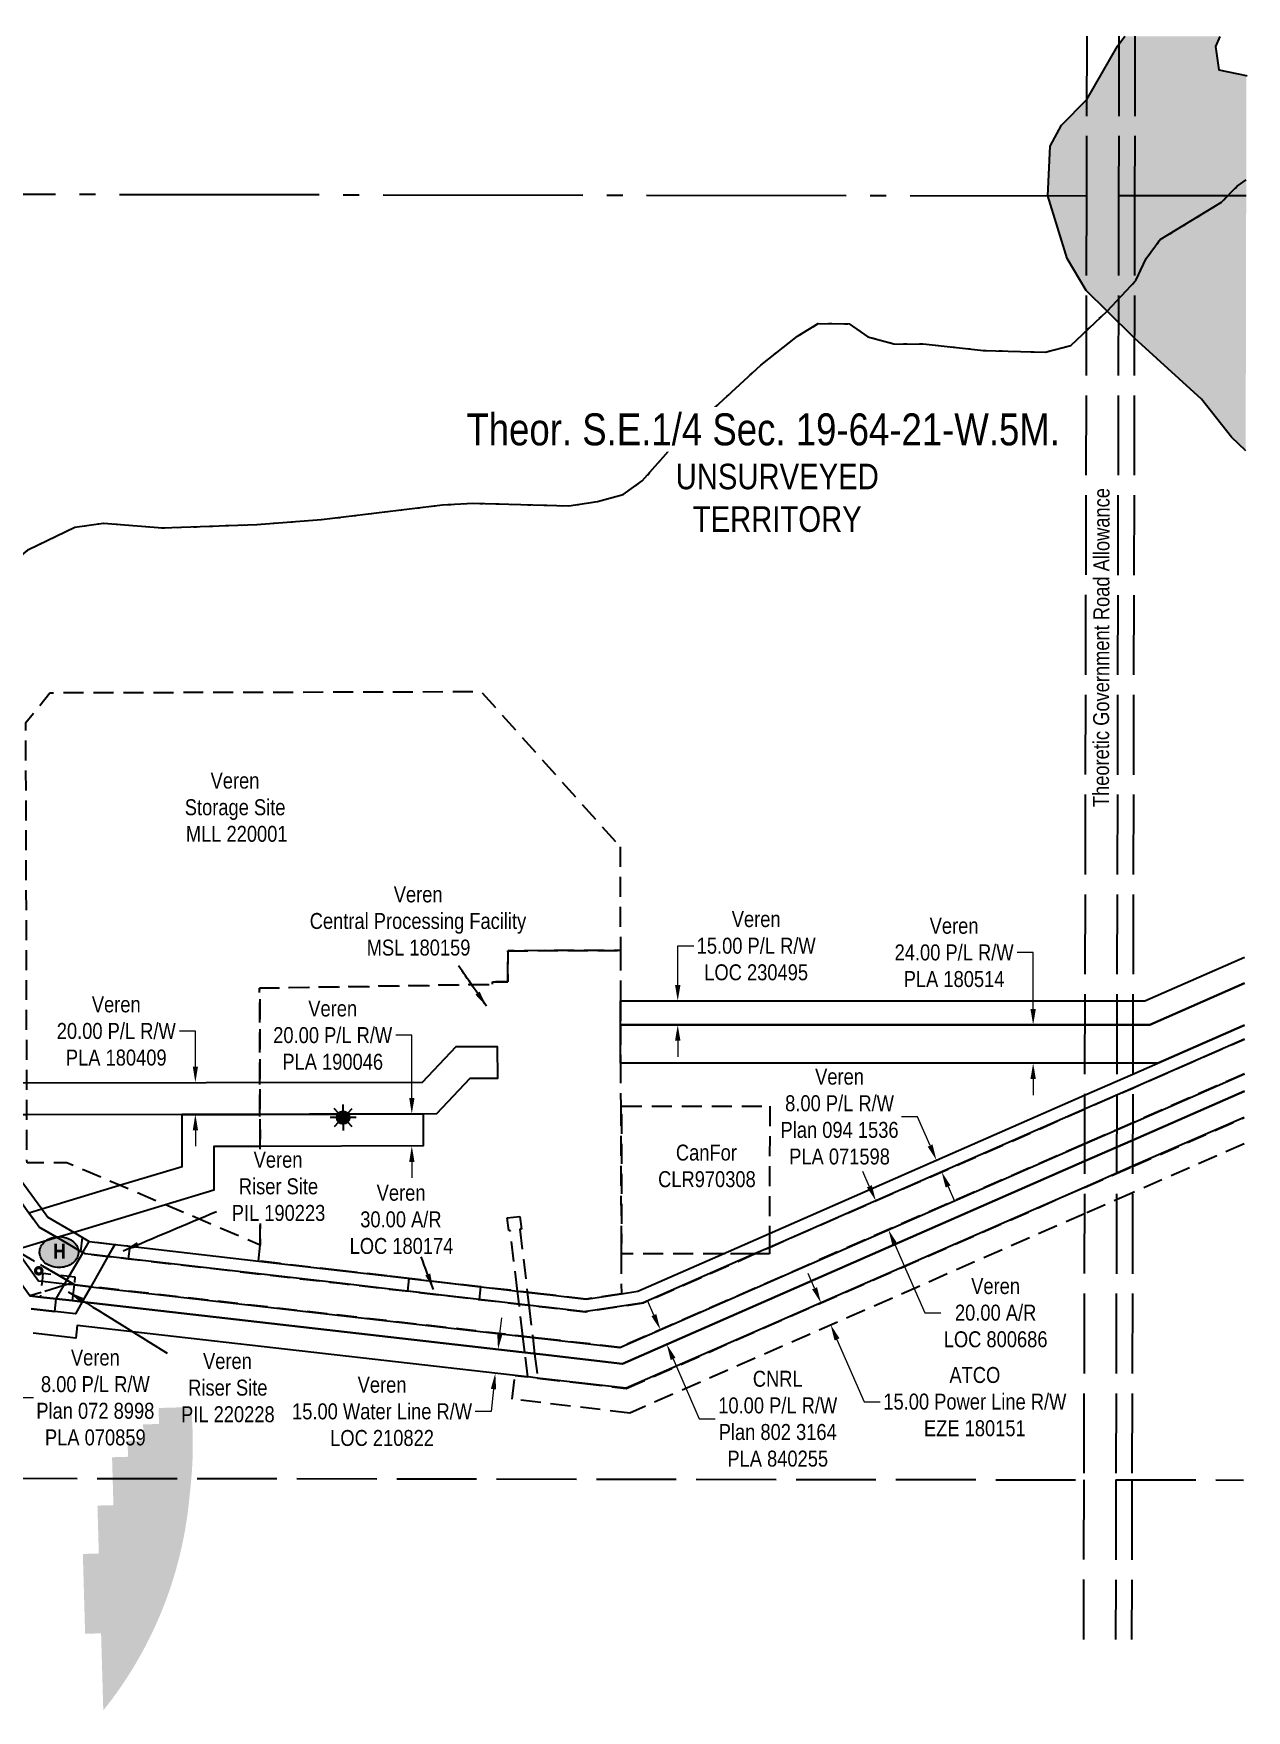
# Model space of a CAD drawing. Extents: x 454172 to 490274, y 6043290 to 6049925.
# Drawn here: x 489514 to 490274, y 6044056 to 6045106 of the extents above; entities that cross this region are included whole.
import ezdxf
from ezdxf.enums import TextEntityAlignment as Align

# ---------------------------------------------------------------- set-up
doc = ezdxf.new("R2010")
doc.units = 0
doc.header["$LTSCALE"] = 5
doc.header["$PDMODE"] = 35
doc.header["$PDSIZE"] = 5
for name, pattern in [('foc-ACCESSROAD', [3.75, 2.5, -1.25]), ('foc-FLOWLINE', [3.75, 2.5, -1.25]), ('foc-QUARTERLINE', [33, 25, -3, 2, -3]), ('foc-UNSURVEYED', [12.5, 10, -2.5]), ('foc-WHEELTRACKS', [2, 0.4, -1.6]), ('PHANTOM', [63.5, 31.75, -6.35, 6.35, -6.35, 6.35, -6.35])]:
    doc.linetypes.add(name, pattern=pattern)
doc.layers.get('Defpoints').update_dxf_attribs({"color": 9})
for name, color, linetype in [('C-AR', 13, 'foc-ACCESSROAD'), ('C-RW', 13, 'Continuous'), ('C-SYMBOL', 7, 'Continuous'), ('C-WS', 13, 'foc-ACCESSROAD'), ('C-WS-S', 13, 'Continuous'), ('CG-NOTES', 7, 'Continuous'), ('F-EZE', 190, 'foc-FLOWLINE'), ('F-RW', 190, 'Continuous'), ('F-WS', 190, 'foc-ACCESSROAD'), ('L-QSEC', 8, 'foc-QUARTERLINE'), ('L-ROAD-T', 7, 'Continuous'), ('L-UNS-T', 3, 'Continuous'), ('L-USEC', 7, 'foc-UNSURVEYED'), ('T-WATER', 160, 'Continuous'), ('T-WATER-H', 133, 'Continuous'), ('T-WATER-P3', 160, 'foc-WHEELTRACKS'), ('WETLAND - SWAMP - H', 8, 'PHANTOM')]:
    doc.layers.add(name, color=color, linetype=linetype)
for name, color, linetype, lineweight in [('C-AR-T', 13, 'Continuous', 9), ('C-RW-T', 13, 'Continuous', 9), ('C-WS-T', 13, 'Continuous', 9), ('F-EZE-T', 190, 'Continuous', 9), ('F-RW-T', 190, 'Continuous', 9), ('F-WS-T', 190, 'Continuous', 9)]:
    doc.layers.add(name, color=color, linetype=linetype, lineweight=lineweight)
doc.styles.add('175L', font='ARIALN.TTF', dxfattribs={"height": 20})
doc.styles.add('80CG', font='ARIALN.TTF', dxfattribs={"height": 10})
doc.styles.add('80L', font='ARIALN.TTF', dxfattribs={"height": 10})
doc.styles.add('BOLD', font='ARIALNB.TTF')
doc.styles.add('foc-LtypeFont', font='ARIALN.TTF', dxfattribs={"height": 7.35})
doc.linetypes.add('foc-TOPO-flowdirection-NOLINE', pattern='A,0,[">",foc-LtypeFont,S=0.3,R=0,X=0,Y=-0.945],-20,[">",foc-LtypeFont,S=0.3,R=0,X=0,Y=-0.945],0', length=20)
doc.dimstyles.new('Compass 5 000', dxfattribs={"dimscale": 5, "dimtxt": 9, "dimasz": 2, "dimexe": 0.2, "dimexo": 0.0625, "dimgap": 0.5, "dimtad": 0, "dimtih": 1, "dimtoh": 1, "dimzin": 0, "dimdsep": 46, "dimtxsty": '80CG', "dimcen": 0.1, "dimse1": 1, "dimse2": 1, "dimclrd": 256, "dimclrt": 256, "dimaunit": 1, "dimadec": 4, "dimazin": 0, "dimtfac": 0.06, "dimtofl": 0, "dimtmove": 0, "dimatfit": 1, "dimfxl": 0.2, "dimtolj": 1, "dimtzin": 0, "dimlwd": -1, "dimarcsym": 0})

# ---------------------------------------------------------------- blocks, each defined once
blk = doc.blocks.new('*D210')
at = {"layer": 'C-RW-T', "transparency": 16777216}
for p, q in [((489917.5, 6044510.4), (489917.5, 6044534.9)), ((489917.5, 6044534.9), (489927.5, 6044534.9)), ((489917.5, 6044475.4), (489917.5, 6044465.4))]:
    blk.add_line(p, q, dxfattribs=at)
for points in [[(489915.8, 6044510.4), (489919.2, 6044510.4), (489917.5, 6044500.4)], [(489915.8, 6044475.4), (489919.2, 6044475.4), (489917.5, 6044485.4)]]:
    blk.add_solid(points, dxfattribs=at)
at = {"layer": 'Defpoints', "color": 0, "transparency": 16777216}
for p in [(489917.5, 6044500.4), (489927.9, 6044500.4), (489927.9, 6044485.4)]:
    blk.add_point(p, dxfattribs=at)
at = {"layer": 'C-RW-T', "transparency": 16777216, "insert": (489966.6, 6044534.9), "char_height": 10, "attachment_point": 5, "style": '80CG'}
blk.add_mtext('\\A1;Veren\\P15.00 P/L R/W\\PLOC 230495', dxfattribs=at)
blk = doc.blocks.new('*D212')
at = {"layer": 'C-RW-T', "transparency": 16777216}
for p, q in [((489751, 6044478.9), (489741, 6044478.9)), ((489751, 6044439.6), (489751, 6044478.9)), ((489751, 6044399.6), (489751, 6044389.6))]:
    blk.add_line(p, q, dxfattribs=at)
for points in [[(489752.7, 6044439.6), (489749.4, 6044439.6), (489751, 6044429.6)], [(489752.7, 6044399.6), (489749.4, 6044399.6), (489751, 6044409.6)]]:
    blk.add_solid(points, dxfattribs=at)
at = {"layer": 'Defpoints', "color": 0, "transparency": 16777216}
for p in [(489725.7, 6044429.6), (489751, 6044429.6), (489725.7, 6044409.6)]:
    blk.add_point(p, dxfattribs=at)
at = {"layer": 'C-RW-T', "transparency": 16777216, "insert": (489701.5, 6044478.9), "char_height": 10, "attachment_point": 5, "style": '80CG'}
blk.add_mtext('\\A1;Veren\\P20.00 P/L R/W^JPLA 190046', dxfattribs=at)
blk = doc.blocks.new('*D213')
at = {"layer": 'C-RW-T', "transparency": 16777216}
for p, q in [((489615.5, 6044481.5), (489605.5, 6044481.5)), ((489615.5, 6044459.3), (489615.5, 6044481.5)), ((489615.5, 6044419.4), (489615.5, 6044409.4))]:
    blk.add_line(p, q, dxfattribs=at)
for points in [[(489617.2, 6044459.3), (489613.9, 6044459.3), (489615.5, 6044449.3)], [(489617.2, 6044419.4), (489613.9, 6044419.4), (489615.5, 6044429.4)]]:
    blk.add_solid(points, dxfattribs=at)
at = {"layer": 'Defpoints', "color": 0, "transparency": 16777216}
for p in [(489562.8, 6044449.3), (489615.5, 6044449.3), (489562.8, 6044429.4)]:
    blk.add_point(p, dxfattribs=at)
at = {"layer": 'C-RW-T', "transparency": 16777216, "insert": (489566, 6044481.5), "char_height": 10, "attachment_point": 5, "style": '80CG'}
blk.add_mtext('\\A1;Veren\\P20.00 P/L R/W^JPLA 180409', dxfattribs=at)
blk = doc.blocks.new('*D233')
at = {"layer": 'C-RW-T', "transparency": 16777216}
for p, q in [((489806.2, 6044292), (489807.3, 6044301.9)), ((489802.2, 6044257.3), (489800.6, 6044243.3)), ((489800.6, 6044243.3), (489790.6, 6044243.3))]:
    blk.add_line(p, q, dxfattribs=at)
for points in [[(489804.5, 6044292.2), (489807.8, 6044291.8), (489805, 6044282.1)], [(489800.5, 6044257.5), (489803.8, 6044257.1), (489803.3, 6044267.2)]]:
    blk.add_solid(points, dxfattribs=at)
at = {"layer": 'Defpoints', "color": 0, "transparency": 16777216}
for p in [(489731.7, 6044290.5), (489730, 6044275.6), (489803.3, 6044267.2)]:
    blk.add_point(p, dxfattribs=at)
at = {"layer": 'C-RW-T', "transparency": 16777216, "insert": (489732.4, 6044243.3), "char_height": 10, "attachment_point": 5, "style": '80CG', "bg_fill": 3, "box_fill_scale": 1.1, "bg_fill_color": 256, "bg_fill_true_color": 13158600, "bg_fill_transparency": 0}
blk.add_mtext('\\A1;Veren\\P15.00 Water Line R/W\\PLOC 210822', dxfattribs=at)
blk = doc.blocks.new('*D235')
at = {"layer": 'C-RW-T', "transparency": 16777216}
for p, q in [((489484.3, 6044317.8), (489481.4, 6044327.4)), ((489492.4, 6044291), (489504.2, 6044252)), ((489504.2, 6044252), (489514.2, 6044252))]:
    blk.add_line(p, q, dxfattribs=at)
for points in [[(489485.9, 6044318.3), (489482.7, 6044317.3), (489487.2, 6044308.2)], [(489494, 6044291.5), (489490.8, 6044290.5), (489489.5, 6044300.6)]]:
    blk.add_solid(points, dxfattribs=at)
at = {"layer": 'Defpoints', "color": 0, "transparency": 16777216}
for p in [(489494.3, 6044310.4), (489489.5, 6044300.6), (489496.7, 6044302.7)]:
    blk.add_point(p, dxfattribs=at)
at = {"layer": 'C-RW-T', "transparency": 16777216, "insert": (489552.9, 6044252), "char_height": 10, "attachment_point": 5, "style": '80CG'}
blk.add_mtext('\\A1;Veren\\P8.00 P/L R/W\\PPlan 072 8998\\PPLA 070859', dxfattribs=at)
blk = doc.blocks.new('*D238')
at = {"layer": 'C-RW-T', "transparency": 16777216}
for p, q in [((490067.6, 6044427.9), (490057.6, 6044427.9)), ((490075.5, 6044409.8), (490067.6, 6044427.9)), ((490086.8, 6044384.2), (490090.8, 6044375))]:
    blk.add_line(p, q, dxfattribs=at)
for points in [[(490077, 6044410.5), (490074, 6044409.1), (490079.5, 6044400.6)], [(490088.3, 6044384.8), (490085.2, 6044383.5), (490082.7, 6044393.3)]]:
    blk.add_solid(points, dxfattribs=at)
at = {"layer": 'Defpoints', "color": 0, "transparency": 16777216}
for p in [(490079.5, 6044400.6), (490071.9, 6044397.3), (490075.1, 6044390)]:
    blk.add_point(p, dxfattribs=at)
at = {"layer": 'C-RW-T', "transparency": 16777216, "insert": (490018.8, 6044427.9), "char_height": 10, "attachment_point": 5, "style": '80CG'}
blk.add_mtext('\\A1;Veren\\P8.00 P/L R/W^JPlan 094 1536\\PPLA 071598', dxfattribs=at)
blk = doc.blocks.new('Route_Letters')
h = blk.add_hatch(color=255)
h.dxf.hatch_style = 1
edge = h.paths.add_edge_path()
edge.add_ellipse((-0.1, 0.5), major_axis=(-12, 0), ratio=0.789318, start_angle=0, end_angle=360)
at = {"color": 5}
blk.add_open_spline([(-12.3, 0.5), (-12.3, -0.3), (-12.2, -1), (-11.7, -2.8), (-11.1, -3.9), (-9.6, -5.8), (-8.5, -6.7), (-6.2, -8), (-4.9, -8.5), (-2.1, -9.2), (-0.7, -9.3), (2.2, -9.1), (3.6, -8.8), (6.3, -7.9), (7.5, -7.2), (9.5, -5.6), (10.4, -4.6), (11.6, -2.5), (12, -1.4), (12.2, 0.9), (12, 2.1), (11.2, 4.3), (10.5, 5.4), (8.8, 7.2), (7.7, 8), (5.3, 9.2), (3.9, 9.7), (1.1, 10.2), (-0.4, 10.2), (-3.2, 9.9), (-4.6, 9.6), (-7.2, 8.5), (-8.3, 7.7), (-10.2, 6), (-11, 5), (-12, 2.9), (-12.3, 1.7), (-12.3, 0.5), (-12.3, 0.5), (-12.3, 0.5)], degree=3, knots=[0, 0, 0, 0, 0.219529, 0.219529, 0.575727, 0.575727, 0.931924, 0.931924, 1.288121, 1.288121, 1.644318, 1.644318, 2.000515, 2.000515, 2.356712, 2.356712, 2.712909, 2.712909, 3.069107, 3.069107, 3.425304, 3.425304, 3.781501, 3.781501, 4.137698, 4.137698, 4.493895, 4.493895, 4.850092, 4.850092, 5.20629, 5.20629, 5.562487, 5.562487, 5.918684, 5.918684, 6.274881, 6.274881, 6.283185, 6.283185, 6.283185, 6.283185], dxfattribs=at)
at = {"color": 14, "style": 'BOLD'}
blk.add_attdef('A', text='', height=9.5, dxfattribs=at).set_placement((0.2, 1), align=Align.MIDDLE)
blk = doc.blocks.new('AA')
at = {"const_width": 4}
blk.add_lwpolyline([(-1, 0, 1), (1, 0, 1)], format="xyb", close=True, dxfattribs=at)
blk.add_circle((0, 0), 2)
blk = doc.blocks.new('*D109')
at = {"layer": 'C-AR-T', "transparency": 16777216}
for p, q in [((490037.4, 6044384.4), (490033.4, 6044393.5)), ((490053.4, 6044347.9), (490072.2, 6044305.1)), ((490072.2, 6044305.1), (490082.2, 6044305.1))]:
    blk.add_line(p, q, dxfattribs=at)
for points in [[(490039, 6044385), (490035.9, 6044383.7), (490041.5, 6044375.2)], [(490054.9, 6044348.6), (490051.9, 6044347.3), (490049.4, 6044357.1)]]:
    blk.add_solid(points, dxfattribs=at)
at = {"layer": 'Defpoints', "color": 0, "transparency": 16777216}
for p in [(490058.8, 6044382.8), (490066.7, 6044364.7), (490049.4, 6044357.1)]:
    blk.add_point(p, dxfattribs=at)
at = {"layer": 'C-AR-T', "transparency": 16777216, "insert": (490116.5, 6044305.1), "char_height": 10, "attachment_point": 5, "style": '80CG'}
blk.add_mtext('\\A1;Veren\\P20.00 A/R\\PLOC 800686', dxfattribs=at)
blk = doc.blocks.new('*D112')
at = {"layer": 'C-RW-T', "transparency": 16777216}
for p, q in [((490140, 6044530.7), (490130, 6044530.7)), ((490140, 6044495.4), (490140, 6044530.7)), ((490140, 6044451.4), (490140, 6044441.4))]:
    blk.add_line(p, q, dxfattribs=at)
for points in [[(490141.7, 6044495.4), (490138.3, 6044495.4), (490140, 6044485.4)], [(490141.7, 6044451.4), (490138.3, 6044451.4), (490140, 6044461.4)]]:
    blk.add_solid(points, dxfattribs=at)
at = {"layer": 'Defpoints', "color": 0, "transparency": 16777216}
for p in [(490104.9, 6044485.4), (490140, 6044485.4), (490104.9, 6044461.4)]:
    blk.add_point(p, dxfattribs=at)
at = {"layer": 'C-RW-T', "transparency": 16777216, "insert": (490090.5, 6044530.7), "char_height": 10, "attachment_point": 5, "style": '80CG'}
blk.add_mtext('\\A1;Veren\\P24.00 P/L R/W\\PPLA 180514', dxfattribs=at)
blk = doc.blocks.new('*D186')
at = {"layer": 'Defpoints', "color": 0, "transparency": 16777216}
for p in [(490009.7, 6044312.4), (490013.2, 6044297.6), (490015.7, 6044298.7)]:
    blk.add_point(p, dxfattribs=at)
at = {"layer": 'F-EZE-T', "transparency": 16777216}
for p, q in [((490003.2, 6044320.5), (489999.2, 6044329.6)), ((490017.2, 6044288.4), (490034.3, 6044249.4)), ((490034.3, 6044249.4), (490044.3, 6044249.4))]:
    blk.add_line(p, q, dxfattribs=at)
for points in [[(490004.7, 6044321.1), (490001.6, 6044319.8), (490007.2, 6044311.3)], [(490018.8, 6044289.1), (490015.7, 6044287.7), (490013.2, 6044297.6)]]:
    blk.add_solid(points, dxfattribs=at)
at = {"layer": 'F-EZE-T', "transparency": 16777216, "insert": (490103.5, 6044249.4), "char_height": 10, "attachment_point": 5, "style": '80CG'}
blk.add_mtext('\\A1;ATCO\\P15.00 Power Line R/W\\PEZE 180151', dxfattribs=at)
blk = doc.blocks.new('*D48')
at = {"layer": 'Defpoints', "color": 0, "transparency": 16777216}
for p in [(489916.3, 6044298.8), (489910.6, 6044285.4), (489920.3, 6044289.6)]:
    blk.add_point(p, dxfattribs=at)
at = {"layer": 'F-RW-T', "transparency": 16777216}
for p, q in [((489902.6, 6044303.7), (489898.6, 6044312.8)), ((489914.6, 6044276.2), (489931, 6044238.7)), ((489931, 6044238.7), (489941, 6044238.7))]:
    blk.add_line(p, q, dxfattribs=at)
for points in [[(489904.1, 6044304.3), (489901, 6044303), (489906.6, 6044294.5)], [(489916.1, 6044276.9), (489913.1, 6044275.5), (489910.6, 6044285.4)]]:
    blk.add_solid(points, dxfattribs=at)
at = {"layer": 'F-RW-T', "transparency": 16777216, "insert": (489980.1, 6044238.7), "char_height": 10, "attachment_point": 5, "style": '80CG'}
blk.add_mtext('\\A1;CNRL\\P10.00 P/L R/W^JPlan 802 3164\\PPLA 840255', dxfattribs=at)
blk = doc.blocks.new('GAS')
h = blk.add_hatch(color=255)
h.dxf.hatch_style = 1
edge = h.paths.add_edge_path()
edge.add_arc((0, 0), 0.9, 0, 360)
for p, q in [((-0.81, 0), (-1.62, 0)), ((-0.57, 0.57), (-1.14, 1.14)), ((0, 0.81), (0, 1.62)), ((0.57, 0.57), (1.14, 1.14)), ((1.62, 0), (0.81, 0)), ((-0.57, -0.57), (-1.14, -1.14)), ((0, -0.81), (0, -1.62)), ((1.14, -1.14), (0.57, -0.57))]:
    blk.add_line(p, q)
blk.add_circle((0, 0), 0.8)

msp = doc.modelspace()

# ---------------------------------------------------------------- hatches: boundary and pattern name
at = {"layer": 'T-WATER-H'}
h = msp.add_hatch(color=256, dxfattribs=at)
h.dxf.hatch_style = 1
h.paths.add_polyline_path([(490273.043, 6044844.829), (490273.531, 6045079.373), (490273.319, 6045079.82), (490256.198, 6045083.403), (490254.2, 6045098.107), (490256.935, 6045104.352), (490197.39, 6045104.535), (490192.841, 6045098.275), (490173.501, 6045064.89), (490157.656, 6045048.89), (490150.712, 6045035.555), (490149.233, 6045004.633), (490161.307, 6044965.391), (490173.254, 6044945.359), (490186.356, 6044932.375), (490203.366, 6044915.445), (490245.472, 6044877.125), (490264.177, 6044853.435)])
at = {"layer": 'WETLAND - SWAMP - H', "transparency": 33554495}
h = msp.add_hatch(color=256, dxfattribs=at)
h.dxf.hatch_style = 1
h.paths.add_polyline_path([(489611.527, 6044186.674), (489612.592, 6044196.948, 0.04924186), (489612.833, 6044246.045), (489592.508, 6044245.467), (489592.793, 6044235.469), (489582.795, 6044235.185), (489583.079, 6044225.187), (489573.082, 6044224.903), (489573.366, 6044214.905), (489563.369, 6044214.621), (489564.222, 6044184.628), (489554.224, 6044184.344), (489555.077, 6044154.351), (489545.08, 6044154.066), (489546.502, 6044104.079), (489556.499, 6044104.363), (489557.874, 6044056.058, 0.14421708)])

# ---------------------------------------------------------------- linework, layer by layer
at = {"layer": 'C-AR', "flags": 128}
msp.add_lwpolyline([(489103.42, 6045106.135), (489099.173, 6045006.125), (489094.528, 6044896.751), (489094.064, 6044885.823), (489098.332, 6044875.806), (489106.668, 6044868.592), (489213.696, 6044775.966), (489367.388, 6044565.102), (489465.945, 6044429.879), (489487.8, 6044399.895), (489511.238, 6044367.739), (489517.765, 6044358.785), (489529.052, 6044352.209), (489543.881, 6044343.571), (489545.131, 6044342.842), (489546.535, 6044342.025), (489560.759, 6044340.376), (489573.535, 6044338.894), (489706.039, 6044323.539), (489735.544, 6044320.12), (489830.688, 6044309.097), (489836.645, 6044308.407), (489859.668, 6044305.74), (489860.243, 6044305.811), (489894.8, 6044311.082), (489895.79, 6044311.302), (489965.616, 6044341.936), (489974.917, 6044346.017), (490172.187, 6044432.573), (490202.374, 6044445.817), (490272.278, 6044476.485)], dxfattribs=at)
at = {"layer": 'C-AR'}
msp.add_lwpolyline([(489794.105, 6044321.35), (489793.184, 6044313.437), (489748.484, 6044318.622), (489749.405, 6044326.541), (489794.105, 6044321.35)], close=True, dxfattribs=at)
at = {"layer": 'C-RW'}
for points in [[(489131.444, 6045106.095), (489127.197, 6045006.086), (489122.775, 6044901.957), (489129.841, 6044885.565), (489234.453, 6044795.057), (489367.495, 6044612.53), (489486.693, 6044448.998), (489757.793, 6044449.578), (489778.779, 6044471.8), (489804.555, 6044471.814), (489804.565, 6044451.828), (489787.398, 6044451.82), (489766.428, 6044429.61), (489607.175, 6044429.208), (489510.024, 6044428.968), (489476.539, 6044428.966), (489367.419, 6044578.676), (489219.635, 6044781.427), (489113.287, 6044873.436), (489102.596, 6044898.237), (489107.177, 6045006.114), (489111.423, 6045106.124)], [(490272.35, 6044511.455), (490213.04, 6044485.416), (490201.408, 6044485.422), (490171.249, 6044485.422), (489881.644, 6044485.422), (489881.675, 6044500.424), (490171.28, 6044500.424), (490201.439, 6044500.424), (490209.931, 6044500.424), (490272.384, 6044527.844)], [(490272.296, 6044485.253), (490270.884, 6044484.633), (490218.07, 6044461.448), (490202.406, 6044461.449), (490172.247, 6044461.449), (489881.714, 6044461.448), (489881.644, 6044485.422), (490172.297, 6044485.417), (490202.456, 6044485.415), (490213.04, 6044485.416), (490272.35, 6044511.455)], [(489497.728, 6044399.896), (489519.373, 6044370.204), (489523.249, 6044364.885), (489539.546, 6044355.39), (489544.893, 6044352.275), (489549.136, 6044349.803), (489565.059, 6044347.948), (489574.458, 6044346.857), (489655.222, 6044337.478), (489706.039, 6044331.575), (489735.544, 6044328.148), (489831.625, 6044316.989), (489837.582, 6044316.297), (489860.127, 6044313.679), (489882.342, 6044317.021), (489892.571, 6044318.56), (489945.893, 6044341.966), (489974.935, 6044354.714), (490172.205, 6044441.315), (490202.392, 6044454.566), (490218.07, 6044461.448), (490270.884, 6044484.633), (490272.296, 6044485.253)], [(490272.278, 6044476.485), (490202.374, 6044445.817), (490172.187, 6044432.573), (489974.917, 6044346.017), (489965.616, 6044341.936), (489895.79, 6044311.302), (489894.8, 6044311.082), (489860.243, 6044305.811), (489859.668, 6044305.74), (489836.645, 6044308.407), (489830.688, 6044309.097), (489735.544, 6044320.12), (489706.039, 6044323.539), (489573.535, 6044338.894), (489560.759, 6044340.376), (489546.535, 6044342.025), (489545.131, 6044342.842), (489543.881, 6044343.571), (489529.052, 6044352.209), (489517.765, 6044358.785), (489511.238, 6044367.739)], [(489512.664, 6044307.554), (489527.462, 6044305.911), (489528.431, 6044313.816), (489538.482, 6044312.681), (489544.618, 6044311.951), (489827.181, 6044279.572), (489833.139, 6044278.889), (489882.83, 6044273.192), (490172.119, 6044399.962), (490202.306, 6044413.19), (490272.21, 6044443.831)], [(489511.239, 6044367.739), (489519.373, 6044370.202), (489568.1, 6044384.961), (489607.175, 6044396.796), (489607.175, 6044429.208), (489655.965, 6044429.331), (489758.189, 6044429.589), (489758.186, 6044409.579), (489656.015, 6044409.297), (489627.165, 6044409.219), (489627.165, 6044381.954), (489596.788, 6044372.744), (489539.546, 6044355.39), (489529.053, 6044352.208), (489503.349, 6044344.416)], [(490272.176, 6044427.449), (490202.272, 6044396.813), (490172.085, 6044383.584), (489885.135, 6044257.826), (489857.541, 6044260.987), (489831.369, 6044263.987), (489825.412, 6044264.669), (489819.51, 6044265.346), (489541.535, 6044297.213), (489540.602, 6044289.271), (489513.956, 6044292.307)], [(489511.918, 6044315.686), (489518.615, 6044314.929), (489528.431, 6044313.816), (489533.201, 6044322.117), (489533.878, 6044323.284), (489535.126, 6044325.453), (489536.596, 6044328.007), (489544.774, 6044342.22), (489545.131, 6044342.842), (489549.136, 6044349.803), (489565.059, 6044347.948), (489560.759, 6044340.376), (489550.007, 6044321.438), (489550.007, 6044321.438), (489544.618, 6044311.951), (489540.379, 6044304.476), (489527.462, 6044305.911), (489512.664, 6044307.554)]]:
    msp.add_lwpolyline(points, dxfattribs=at)
at = {"layer": 'C-WS'}
for points in [[(490272.233, 6044454.778), (490202.329, 6044424.141), (490172.142, 6044410.911), (489881.273, 6044283.419), (489834.317, 6044288.807), (489828.359, 6044289.491), (489550.007, 6044321.438), (489540.058, 6044322.581), (489539.629, 6044322.771), (489538.212, 6044323.655), (489535.126, 6044325.453), (489529.34, 6044328.824), (489503.917, 6044343.636), (489503.349, 6044344.416), (489490.852, 6044361.564), (489367.311, 6044531.1), (489199.589, 6044761.263), (489082.03, 6044863.593), (489073.943, 6044881.924), (489074.416, 6044893.046), (489079.177, 6045006.153), (489083.432, 6045106.164)], [(489503.917, 6044343.636), (489529.34, 6044328.824), (489535.126, 6044325.453), (489538.212, 6044323.655), (489536.177, 6044323.038), (489533.201, 6044322.117), (489518.939, 6044317.812), (489511.918, 6044315.686)]]:
    msp.add_lwpolyline(points, dxfattribs=at)
at = {"layer": 'C-WS', "flags": 128}
for points in [[(489881.442, 6044596.831), (489881.594, 6044532.002), (489811.133, 6044531.821), (489811.183, 6044512.392), (489801.567, 6044512.366), (489801.574, 6044510.777), (489655.764, 6044508.381), (489655.914, 6044449.355), (489655.965, 6044429.331), (489656.015, 6044409.298), (489656.172, 6044347.453), (489596.787, 6044372.745), (489568.1, 6044384.962), (489535.059, 6044399.033), (489510.117, 6044398.982), (489510.024, 6044428.968), (489509.975, 6044449.012), (489509.416, 6044674.669), (489524.494, 6044693.412), (489794.471, 6044694.113), (489881.442, 6044596.831)], [(489574.458, 6044346.857), (489573.535, 6044338.894), (489560.759, 6044340.376), (489546.535, 6044342.025), (489545.131, 6044342.842), (489543.881, 6044343.571), (489544.893, 6044352.275), (489549.136, 6044349.803), (489565.059, 6044347.948), (489574.458, 6044346.857)], [(489539.629, 6044322.771), (489538.482, 6044312.681), (489528.431, 6044313.816), (489518.615, 6044314.929), (489518.939, 6044317.812), (489519.734, 6044324.874), (489520.294, 6044329.842), (489529.34, 6044328.824), (489536.596, 6044328.007), (489540.164, 6044327.606), (489539.629, 6044322.771)]]:
    msp.add_lwpolyline(points, close=True, dxfattribs=at)
at = {"layer": 'C-WS'}
msp.add_lwpolyline([(489882.205, 6044317.001), (489860.12, 6044313.68), (489837.582, 6044316.297), (489831.625, 6044316.989), (489794.104, 6044321.345), (489749.404, 6044326.537), (489735.544, 6044328.146), (489706.039, 6044331.574), (489655.134, 6044337.489), (489656.172, 6044347.453), (489656.015, 6044409.298), (489655.965, 6044429.331), (489655.914, 6044449.355), (489655.764, 6044508.381), (489801.574, 6044510.777), (489801.567, 6044512.366), (489811.183, 6044512.392), (489811.133, 6044531.821), (489881.594, 6044532.002), (489881.598, 6044501.023), (489881.599, 6044500.414), (489881.644, 6044485.422), (489881.714, 6044461.448), (489881.792, 6044434.574), (489882.063, 6044342.059), (489882.205, 6044317.001)], close=True, dxfattribs=at)
at = {"layer": 'F-EZE'}
msp.add_lwpolyline([(490272.142, 6044410.971), (490202.237, 6044380.299), (490172.051, 6044367.055), (489887.578, 6044242.239), (489813.858, 6044250.999), (489815.62, 6044265.816), (489819.512, 6044265.383), (489823.618, 6044264.901), (489821.796, 6044280.189), (489820.578, 6044290.384), (489818.17, 6044310.548), (489817.201, 6044318.663), (489812.663, 6044356.659), (489811.67, 6044356.54), (489810.722, 6044364.479), (489818.661, 6044365.428), (489819.61, 6044357.488), (489818.617, 6044357.37), (489823.325, 6044317.953), (489824.294, 6044309.839), (489826.702, 6044289.682), (489827.919, 6044279.487), (489829.744, 6044264.192), (489831.37, 6044264.002), (489857.539, 6044260.947), (489885.165, 6044257.723), (490172.085, 6044383.584), (490202.272, 6044396.706), (490272.176, 6044427.39)], dxfattribs=at)
at = {"layer": 'F-RW'}
for points in [[(490272.21, 6044443.831), (490202.306, 6044413.19), (490172.119, 6044399.962), (489882.83, 6044273.192), (489833.139, 6044278.889), (489827.181, 6044279.572), (489544.618, 6044311.951), (489538.482, 6044312.681), (489528.431, 6044313.816), (489518.615, 6044314.929), (489511.918, 6044315.686), (489493.219, 6044341.345), (489480.721, 6044358.497), (489367.273, 6044514.18), (489192.432, 6044754.111), (489062.476, 6044848.805), (489069.172, 6045006.167), (489073.428, 6045106.178)], [(489083.432, 6045106.164), (489079.177, 6045006.153), (489074.416, 6044893.046), (489073.943, 6044881.924), (489072.69, 6044853.728), (489199.589, 6044761.263), (489367.311, 6044531.1), (489490.852, 6044361.564), (489503.349, 6044344.416), (489503.917, 6044343.636), (489517.399, 6044325.135), (489519.734, 6044324.874), (489533.878, 6044323.284), (489536.177, 6044323.038), (489539.629, 6044322.771), (489540.058, 6044322.581), (489550.007, 6044321.438), (489828.359, 6044289.491), (489834.317, 6044288.807), (489881.273, 6044283.419), (490172.142, 6044410.911), (490202.329, 6044424.141), (490272.233, 6044454.778)]]:
    msp.add_lwpolyline(points, dxfattribs=at)
at = {"layer": 'F-WS'}
msp.add_lwpolyline([(489945.893, 6044341.966), (489882.394, 6044342.059), (489882.586, 6044434.574), (489975.102, 6044434.44), (489974.935, 6044354.714), (489974.934, 6044354.101), (489974.919, 6044347.105), (489974.917, 6044346.017), (489974.916, 6044345.364), (489974.909, 6044341.924), (489967.103, 6044341.934), (489965.616, 6044341.936), (489963.128, 6044341.941), (489947.287, 6044341.964), (489945.893, 6044341.966)], close=True, dxfattribs=at)
at = {"layer": 'L-QSEC'}
for p, q in [((489403.03, 6045005.707), (490173.375, 6045004.608)), ((490273.375, 6045004.467), (490193.492, 6045004.579))]:
    msp.add_line(p, q, dxfattribs=at)
at = {"layer": 'L-USEC'}
for p, q in [((490173.583, 6045104.608), (490173.375, 6045004.608)), ((490173.584, 6045104.608), (490173.375, 6045004.608)), ((490173.583, 6045104.443), (490173.375, 6045004.444)), ((490193.69, 6045104.566), (490193.481, 6045004.566)), ((490193.69, 6045104.401), (490193.481, 6045004.402)), ((490193.7, 6045104.546), (490193.492, 6045004.566)), ((490203.743, 6045104.545), (490203.534, 6045004.545)), ((490203.742, 6045104.515), (490203.534, 6045004.565)), ((490203.743, 6045104.38), (490203.534, 6045004.381)), ((490173.375, 6045004.608), (490171.705, 6044200.496)), ((490193.492, 6045004.566), (490191.822, 6044200.454)), ((490203.534, 6045004.565), (490201.864, 6044200.453)), ((489366.566, 6044201.667), (490171.705, 6044200.496)), ((490171.705, 6044200.496), (490171.497, 6044100.496)), ((490191.822, 6044200.454), (490191.614, 6044100.467)), ((490191.822, 6044200.467), (490271.704, 6044200.355)), ((490201.864, 6044200.453), (490201.656, 6044100.452))]:
    msp.add_line(p, q, dxfattribs=at)
at = {"layer": 'T-WATER', "flags": 128}
for points in [[(490273.043, 6044844.829), (490264.177, 6044853.435), (490245.472, 6044877.125), (490203.366, 6044915.445), (490186.356, 6044932.375), (490173.254, 6044945.359), (490161.307, 6044965.391), (490149.233, 6045004.633), (490150.712, 6045035.555), (490157.656, 6045048.89), (490173.501, 6045064.89), (490192.841, 6045098.275), (490197.39, 6045104.535)], [(490273.043, 6044844.829), (490264.177, 6044853.435), (490245.472, 6044877.125), (490203.366, 6044915.445), (490186.356, 6044932.375), (490173.254, 6044945.359), (490161.307, 6044965.391), (490149.233, 6045004.633), (490150.712, 6045035.555), (490157.656, 6045048.89), (490173.501, 6045064.89), (490192.841, 6045098.275), (490197.39, 6045104.535)], [(490256.935, 6045104.352), (490254.2, 6045098.107), (490256.198, 6045083.403), (490273.319, 6045079.82), (490273.531, 6045079.373)], [(490256.935, 6045104.352), (490254.2, 6045098.107), (490256.198, 6045083.403), (490273.319, 6045079.82), (490273.531, 6045079.373)]]:
    msp.add_lwpolyline(points, dxfattribs=at)
at = {"layer": 'T-WATER-P3', "linetype": 'foc-TOPO-flowdirection-NOLINE', "flags": 128}
msp.add_lwpolyline([(488333.502, 6044348.231), (488359.503, 6044342.272), (488379.792, 6044330.444), (488412.226, 6044322.38), (488435.64, 6044320.185), (488450.777, 6044318.767), (488513.4, 6044319.025), (488569.606, 6044313.694), (488654.649, 6044296.033), (488695.477, 6044295.904), (488714.208, 6044297.79), (488746.739, 6044306.474), (488760.242, 6044312.675), (488772.598, 6044321.996), (488813.671, 6044364.428), (488831.656, 6044387.022), (488852.887, 6044406.619), (488879.863, 6044442.072), (488891.258, 6044450.851), (488920.002, 6044462.352), (488931.76, 6044471.131), (488943.973, 6044501.283), (488952.301, 6044514.081), (488965.02, 6044522.921), (488983.207, 6044526.966), (489002.238, 6044527.711), (489092.558, 6044513.057), (489152.907, 6044510.671), (489174.162, 6044511.417), (489237.296, 6044530.342), (489248.996, 6044538.82), (489262.557, 6044545.198), (489280.982, 6044547.441), (489316.593, 6044544.001), (489336.105, 6044543.665), (489354.057, 6044545.606), (489395.22, 6044565.046), (489405.657, 6044574.723), (489412.723, 6044588.358), (489417.027, 6044605.292), (489422.562, 6044641.377), (489427.944, 6044657.35), (489447.584, 6044702.098), (489488.873, 6044764.038), (489511.124, 6044783.154), (489539.983, 6044796.995), (489557.931, 6044799.657), (489594.92, 6044796.579), (489653.994, 6044798.75), (489694.522, 6044801.798), (489770.157, 6044811.012), (489789.13, 6044812.055), (489849.357, 6044810.386), (489867.306, 6044813.109), (489883.266, 6044817.569), (489895.265, 6044825.988), (489914.932, 6044848.221), (489969.444, 6044898.413), (489992.478, 6044916.747), (490005.495, 6044924.628), (490024.767, 6044924.41), (490036.607, 6044916.259), (490052.881, 6044911.957), (490072.936, 6044911.741), (490108.846, 6044907.761), (490147.456, 6044906.665), (490163.54, 6044910.827), (490186.356, 6044932.375), (490204.2, 6044951.575), (490210.721, 6044965.33), (490219.596, 6044977.106), (490257.809, 6045000.562), (490267.765, 6045010.54), (490273.396, 6045014.652)], dxfattribs=at)
at = {"layer": 'T-WATER-P3', "flags": 128}
msp.add_lwpolyline([(488333.502, 6044348.231), (488359.503, 6044342.272), (488379.792, 6044330.444), (488412.226, 6044322.38), (488435.64, 6044320.185), (488450.777, 6044318.767), (488513.4, 6044319.025), (488569.606, 6044313.694), (488654.649, 6044296.033), (488695.477, 6044295.904), (488714.208, 6044297.79), (488746.739, 6044306.474), (488760.242, 6044312.675), (488772.598, 6044321.996), (488813.671, 6044364.428), (488831.656, 6044387.022), (488852.887, 6044406.619), (488879.863, 6044442.072), (488891.258, 6044450.851), (488920.002, 6044462.352), (488931.76, 6044471.131), (488943.973, 6044501.283), (488952.301, 6044514.081), (488965.02, 6044522.921), (488983.207, 6044526.966), (489002.238, 6044527.711), (489092.558, 6044513.057), (489152.907, 6044510.671), (489174.162, 6044511.417), (489237.296, 6044530.342), (489248.996, 6044538.82), (489262.557, 6044545.198), (489280.982, 6044547.441), (489316.593, 6044544.001), (489336.105, 6044543.665), (489354.057, 6044545.606), (489395.22, 6044565.046), (489405.657, 6044574.723), (489412.723, 6044588.358), (489417.027, 6044605.292), (489422.562, 6044641.377), (489427.944, 6044657.35), (489447.584, 6044702.098), (489488.873, 6044764.038), (489511.124, 6044783.154), (489539.983, 6044796.995), (489557.931, 6044799.657), (489594.92, 6044796.579), (489653.994, 6044798.75), (489694.522, 6044801.798), (489770.157, 6044811.012), (489789.13, 6044812.055), (489849.357, 6044810.386), (489867.306, 6044813.109), (489883.266, 6044817.569), (489895.265, 6044825.988), (489914.932, 6044848.221), (489969.444, 6044898.413), (489992.478, 6044916.747), (490005.495, 6044924.628), (490024.767, 6044924.41), (490036.607, 6044916.259), (490052.881, 6044911.957), (490072.936, 6044911.741), (490108.846, 6044907.761), (490147.456, 6044906.665), (490163.54, 6044910.827), (490186.356, 6044932.375), (490204.2, 6044951.575), (490210.721, 6044965.33), (490219.596, 6044977.106), (490257.809, 6045000.562), (490267.765, 6045010.54), (490273.396, 6045014.652)], dxfattribs=at)

# ---------------------------------------------------------------- block references
at = {"layer": 'C-WS-S', "xscale": 5, "yscale": 5, "zscale": 5}
msp.add_blockref('GAS', (489708.022, 6044427.326), dxfattribs=at)
at = {"layer": 'CG-NOTES', "xscale": 0.9984468346444563, "yscale": 0.9984468346444563, "zscale": 0.9984468346444563}
msp.add_blockref('Route_Letters', (489530.299, 6044342.635), dxfattribs=at).add_auto_attribs({'A': 'H'})
msp.add_blockref('AA', (489517.472, 6044331.382), dxfattribs=at)

# ---------------------------------------------------------------- texts
at = {"layer": 'C-WS-T', "char_height": 9.99479, "attachment_point": 1, "style": '80L'}
for s, width, insert in [('\\pi16.464;Veren\\P\\pi0.30905;Storage Site\\P\\pi0.96355;MLL 220001', 62.61852, (489608.599, 6044643.339)), ('\\pi52.96;Veren\\P\\pi0.35801;Central Processing Facility\\P\\pi36.025;MSL 180159', 135.6116, (489686.762, 6044572.111)), ('\\pi22.719;Veren\\P\\pi13.44;Riser Site\\P\\pi8.9744;PIL 220228', 75.12905, (489597.606, 6044279.877))]:
    msp.add_mtext_dynamic_manual_height_columns(s, width=width, gutter_width=50, heights=[0], dxfattribs=dict(at, insert=insert))
at = {"layer": 'F-WS-T', "insert": (489907.118, 6044410.428), "char_height": 9.99479, "attachment_point": 1, "style": '80L'}
msp.add_mtext_dynamic_manual_height_columns('\\pi9.2311;CanFor\\P\\pi-1.8955;CLR970308', width=56.24598, gutter_width=50, heights=[0], dxfattribs=at)
at = {"layer": 'L-ROAD-T', "style": '80L'}
msp.add_text('Theoretic Government Road Allowance', height=9.99479, rotation=89.880962, dxfattribs=at).set_placement((490182.651, 6044721.649), align=Align.MIDDLE_CENTER)
at = {"layer": 'L-UNS-T', "insert": (489979.779, 6044815.344), "char_height": 15.99166, "attachment_point": 5, "style": '80L'}
msp.add_mtext_dynamic_manual_height_columns('UNSURVEYED TERRITORY', width=126.41375, gutter_width=47.5, heights=[0], dxfattribs=at)

# ---------------------------------------------------------------- dimensions: what is measured, and where the dimension line sits
at = {"layer": 'C-AR-T'}
dim = msp.add_linear_dim(base=(490049.392, 6044357.108), p1=(490058.758, 6044382.804), p2=(490066.696, 6044364.692), angle=293.668415, text='Veren\\P20.00 A/R\\PLOC 800686', dimstyle='Compass 5 000', dxfattribs=at)
dim.commit()
dim.dimension.update_dxf_attribs({"geometry": '*D109', "text_midpoint": (490116.489, 6044305.099), "dimtype": 161})
at = {"layer": 'C-RW-T'}
for base, p1, p2, angle, text, picture, middle in [((489917.501, 6044500.424), (489927.898, 6044485.422), (489927.898, 6044500.424), 89.999951, 'Veren\\P15.00 P/L R/W\\PLOC 230495', '*D210', (489966.587, 6044534.912)), ((490139.994, 6044485.422), (490104.909, 6044461.428), (490104.908, 6044485.422), 90.000374, 'Veren\\P24.00 P/L R/W\\PPLA 180514', '*D112', (490090.455, 6044530.698)), ((489615.542, 6044449.341), (489562.811, 6044429.35), (489562.811, 6044449.34), 90.00074, 'Veren\\P20.00 P/L R/W^JPLA 180409', '*D213', (489566.002, 6044481.547)), ((490079.54, 6044400.635), (490075.091, 6044389.972), (490071.885, 6044397.274), 113.701305, 'Veren\\P8.00 P/L R/W^JPlan 094 1536\\PPLA 071598', '*D238', (490018.846, 6044427.879)), ((489489.491, 6044300.557), (489494.339, 6044310.385), (489496.654, 6044302.72), 286.801838, 'Veren\\P8.00 P/L R/W\\PPlan 072 8998\\PPLA 070859', '*D235', (489552.913, 6044251.961))]:
    dim = msp.add_linear_dim(base=base, p1=p1, p2=p2, angle=angle, text=text, dimstyle='Compass 5 000', dxfattribs=at)
    dim.commit()
    dim.dimension.update_dxf_attribs({"geometry": picture, "text_midpoint": middle, "dimtype": 161})
at = {"layer": 'F-EZE-T'}
dim = msp.add_linear_dim(base=(490013.211, 6044297.577), p1=(490009.675, 6044312.407), p2=(490015.697, 6044298.666), angle=293.665721, text='ATCO\\P15.00 Power Line R/W\\PEZE 180151', dimstyle='Compass 5 000', dxfattribs=at)
dim.commit()
dim.dimension.update_dxf_attribs({"geometry": '*D186', "text_midpoint": (490103.463, 6044249.407), "dimtype": 161})
at = {"layer": 'F-RW-T'}
dim = msp.add_linear_dim(base=(489910.596, 6044285.359), p1=(489916.269, 6044298.758), p2=(489920.281, 6044289.603), angle=293.663747, text='CNRL\\P10.00 P/L R/W^JPlan 802 3164\\PPLA 840255', dimstyle='Compass 5 000', dxfattribs=at)
dim.commit()
dim.dimension.update_dxf_attribs({"geometry": '*D48', "text_midpoint": (489980.132, 6044238.692), "dimtype": 161})

# ---------------------------------------------------------------- leaders
at = {"layer": 'C-AR-T', "path_type": 1}
msp.add_leader([(489764.503, 6044319.767), (489756.923, 6044340.075)], dimstyle='Compass 5 000', dxfattribs=at)
at = {"layer": 'C-WS-T', "path_type": 1}
for points in [[(489797.84, 6044497.05), (489780.277, 6044522.379)], [(489535.897, 6044318.309), (489597.958, 6044279.735)]]:
    msp.add_leader(points, dimstyle='Compass 5 000', override={"dimgap": 0.5, "dimtad": 0}, dxfattribs=at)

# ---------------------------------------------------------------- next in the draw order: texts
at = {"layer": 'C-AR-T', "insert": (489711.652, 6044385.267), "char_height": 9.99479, "attachment_point": 1, "style": '80L', "bg_fill": 3, "box_fill_scale": 1.15, "bg_fill_color": 256, "bg_fill_true_color": 256, "bg_fill_transparency": 0}
msp.add_mtext_dynamic_manual_height_columns('\\pi17.387;Veren\\P\\pi7.0791;30.00 A/R\\P\\pi0.45904;LOC 180174', width=64.46612, gutter_width=50, heights=[0], dxfattribs=at)
at = {"layer": 'C-SYMBOL', "color": 3, "insert": (489970.991, 6044868.307), "char_height": 19.98958, "width": 373.53366, "attachment_point": 2, "style": '175L', "bg_fill": 3, "box_fill_scale": 1.2, "bg_fill_color": 256, "bg_fill_transparency": 0}
msp.add_mtext('Theor. S.E.1/4 Sec. 19-64-21-W.5M.', dxfattribs=at)

# ---------------------------------------------------------------- next in the draw order: dimensions: what is measured, and where the dimension line sits
at = {"layer": 'C-RW-T'}
dim = msp.add_linear_dim(base=(489803.32, 6044267.202), p1=(489731.667, 6044290.464), p2=(489729.965, 6044275.611), angle=263.46024, text='Veren\\P15.00 Water Line R/W\\PLOC 210822', dimstyle='Compass 5 000', override={"dimtfill": 1}, dxfattribs=at)
dim.commit()
dim.dimension.update_dxf_attribs({"geometry": '*D233', "text_midpoint": (489732.393, 6044243.284), "dimtype": 161})

# ---------------------------------------------------------------- next in the draw order: dimensions: what is measured, and where the dimension line sits
dim = msp.add_linear_dim(base=(489751.027, 6044429.571), p1=(489725.707, 6044409.57), p2=(489725.707, 6044429.57), angle=90.001109, text='Veren\\P20.00 P/L R/W^JPLA 190046', dimstyle='Compass 5 000', dxfattribs=at)
dim.commit()
dim.dimension.update_dxf_attribs({"geometry": '*D212', "text_midpoint": (489701.487, 6044478.89), "dimtype": 161})

# ---------------------------------------------------------------- next in the draw order: texts
at = {"layer": 'C-WS-T', "insert": (489629.295, 6044405.944), "char_height": 9.99479, "attachment_point": 1, "style": '80L', "bg_fill": 3, "box_fill_scale": 1.15, "bg_fill_color": 256, "bg_fill_true_color": 256, "bg_fill_transparency": 0}
msp.add_mtext_dynamic_manual_height_columns('\\pi22.719;Veren\\P\\pi13.44;Riser Site\\P\\pi8.988;PIL 190223', width=75.12905, gutter_width=50, heights=[0], dxfattribs=at)

# ---------------------------------------------------------------- next in the draw order: leaders
at = {"layer": 'C-WS-T', "path_type": 1}
msp.add_leader([(489570.339, 6044343.982), (489628.739, 6044368.505)], dimstyle='Compass 5 000', override={"dimgap": 0.5, "dimtad": 0}, dxfattribs=at)

doc.saveas('drawing.dxf')
